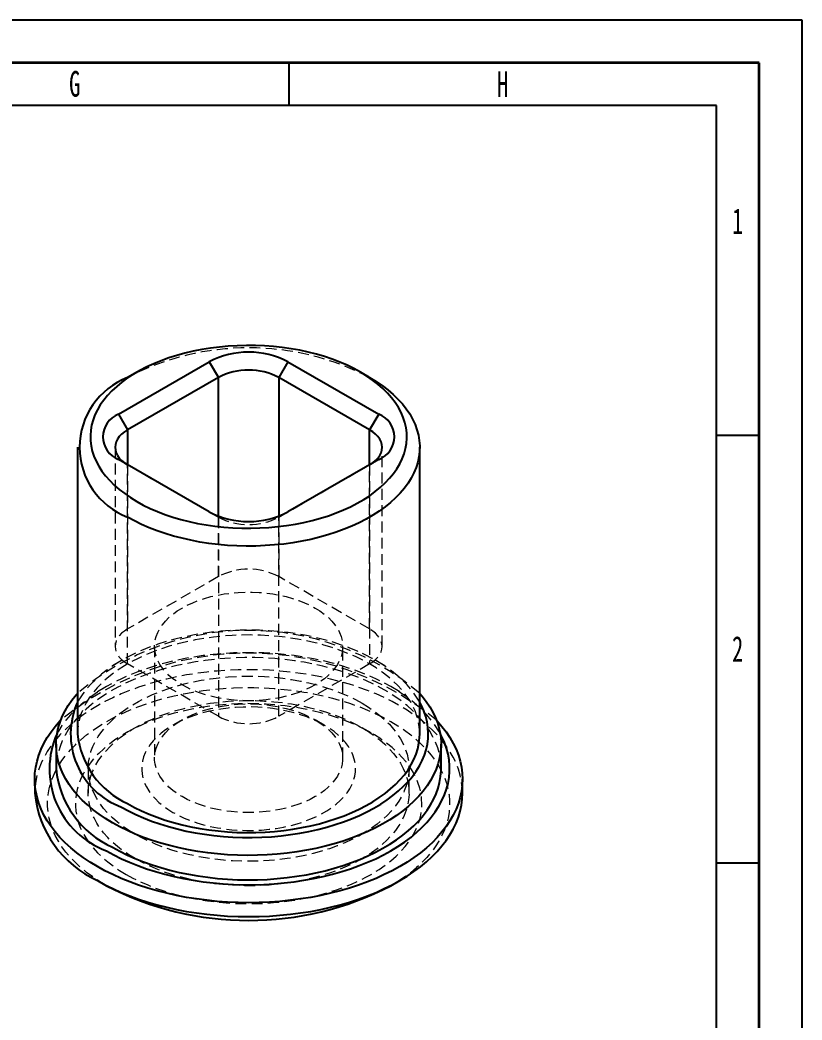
# Model space of a CAD drawing. Header units: millimetres. Extents: x 0 to 420, y 1 to 298.
# Drawn here: x 328.6 to 420, y 181.1 to 298 of the extents above; entities that cross this region are included whole.
import ezdxf

# ---------------------------------------------------------------- set-up
doc = ezdxf.new("R2010")
doc.units = ezdxf.units.MM
doc.linetypes.add('HIDDEN', pattern=[1.905, 1.27, -0.635])
doc.layers.add('SLD-0', color=179, linetype='Continuous')
doc.layers.add('도면층1', color=4, linetype='Continuous', lineweight=35)
doc.layers.add('도면층2', color=3, linetype='Continuous', lineweight=25)
doc.styles.add('SLDTEXTSTYLE8', font='TXT', dxfattribs={"width": 0.638186})

msp = doc.modelspace()

# ---------------------------------------------------------------- linework, layer by layer
at = {"color": 7, "linetype": 'Continuous', "lineweight": 25}
for p, q in [((340.1147, 251.9399), (350.7213, 258.063)), ((350.7213, 258.063), (351.782, 256.2259)), ((359.9137, 258.063), (358.853, 256.2259)), ((359.9137, 258.063), (370.5203, 251.9399)), ((342.2339, 256.8371), (341.1731, 256.2245)), ((351.782, 256.2259), (341.1754, 250.1028)), ((351.782, 240.0148), (351.782, 256.2259)), ((369.4596, 250.1028), (358.853, 256.2259)), ((358.853, 256.2259), (358.853, 240.0148)), ((369.4619, 256.2245), (368.4011, 256.8371)), ((340.1147, 251.9399), (341.1754, 250.1028)), ((370.5203, 251.9399), (369.4596, 250.1028)), ((341.1754, 250.1028), (341.1754, 246.021)), ((369.4596, 246.021), (369.4596, 250.1028)), ((335.3175, 248.0618), (335.3175, 214.5836)), ((375.3175, 214.5836), (375.3175, 248.0618)), ((350.7213, 240.5102), (340.1147, 246.6333)), ((370.5203, 246.6333), (359.9137, 240.5102)), ((332.8175, 213.3588), (332.8175, 210.5009)), ((377.8175, 210.5009), (377.8175, 213.3588)), ((330.3175, 209.2761), (330.3175, 207.643)), ((380.3175, 207.643), (380.3175, 209.2761)), ((337.637, 197.4396), (338.6978, 196.827)), ((371.9372, 196.827), (372.998, 197.4396))]:
    msp.add_line(p, q, dxfattribs=at)
at = {"color": 7, "linetype": 'HIDDEN', "lineweight": 18}
for p, q in [((339.7109, 248.0618), (339.7109, 224.7904)), ((370.9241, 224.7904), (370.9241, 248.0618)), ((341.1754, 246.0208), (340.1147, 246.6333)), ((369.4596, 246.0208), (370.5203, 246.6333)), ((341.1406, 246.041), (341.1754, 246.0208)), ((341.1754, 246.021), (341.1754, 226.8314)), ((341.1754, 246.0208), (351.782, 239.8977)), ((341.1754, 222.7493), (341.1754, 246.0208)), ((358.853, 239.8977), (369.4596, 246.0208)), ((369.4596, 246.0208), (369.4944, 246.041)), ((369.4596, 226.8314), (369.4596, 246.021)), ((369.4596, 246.0208), (369.4596, 222.7493)), ((351.782, 239.8977), (350.7213, 240.5102)), ((351.782, 232.9545), (351.782, 240.0148)), ((351.782, 239.8977), (351.782, 216.6263)), ((358.853, 239.8977), (359.9137, 240.5102)), ((358.853, 240.0148), (358.853, 232.9545)), ((358.853, 216.6263), (358.853, 239.8977)), ((351.782, 232.9545), (341.1754, 226.8314)), ((369.4596, 226.8314), (358.853, 232.9545)), ((344.3175, 224.7904), (344.3175, 211.7257)), ((366.3175, 211.7257), (366.3175, 224.7904)), ((340.4658, 223.1545), (339.405, 222.5419)), ((351.782, 216.6263), (341.1754, 222.7493)), ((369.4596, 222.7493), (358.853, 216.6263)), ((371.23, 222.5419), (370.1692, 223.1545)), ((338.6978, 220.0921), (337.637, 219.4795)), ((372.998, 219.4795), (371.9372, 220.0921)), ((347.5381, 216.2152), (346.4772, 215.6026)), ((364.1578, 215.6026), (363.0969, 216.2152)), ((342.0571, 215.2956), (340.9963, 214.683)), ((369.6387, 214.683), (368.5779, 215.2956)), ((336.5675, 210.5009), (336.5675, 207.643)), ((374.0675, 207.643), (374.0675, 210.5009))]:
    msp.add_line(p, q, dxfattribs=at)
at = {"color": 7, "linetype": 'Continuous', "lineweight": 25, "flags": 128}
for points in [[(342.236, 241.7348), (343.0042, 241.316), (343.8125, 240.9232), (344.6583, 240.5577), (345.5389, 240.2206), (346.4514, 239.9131), (347.3928, 239.6362), (348.3601, 239.3908), (349.35, 239.1776), (350.3594, 238.9975), (351.385, 238.8508), (352.4235, 238.7383), (353.4713, 238.6601), (354.5252, 238.6166), (355.5817, 238.6079), (356.6373, 238.634), (357.6886, 238.6949), (358.7321, 238.7903), (359.7646, 238.9199), (360.7825, 239.0834), (361.7826, 239.2801), (362.7616, 239.5095), (363.7163, 239.7708), (364.6437, 240.0631), (365.5406, 240.3855), (366.4041, 240.737), (367.2315, 241.1163), (368.0201, 241.5222), (368.7672, 241.9535), (369.4704, 242.4088), (370.1275, 242.8864), (370.7363, 243.3849), (371.2948, 243.9027), (371.8011, 244.4381), (372.2537, 244.9892), (372.6511, 245.5544), (372.9919, 246.1317), (373.2751, 246.7194), (373.4996, 247.3154), (373.6649, 247.9178), (373.7704, 248.5247), (373.8156, 249.1341), (373.8005, 249.744), (373.7252, 250.3524), (373.5897, 250.9573), (373.3947, 251.5568), (373.1407, 252.1488), (372.8286, 252.7315), (372.4594, 253.303), (372.0342, 253.8614), (371.5546, 254.4049), (371.0219, 254.9317), (370.4381, 255.44), (369.8049, 255.9283), (369.1244, 256.3949), (368.399, 256.8384), (367.6308, 257.2572), (366.8225, 257.65), (365.9767, 258.0155), (365.0961, 258.3526), (364.1836, 258.66), (363.2422, 258.937), (362.2749, 259.1824), (361.285, 259.3955), (360.2756, 259.5757), (359.25, 259.7223), (358.2115, 259.8349), (357.1637, 259.9131), (356.1098, 259.9566), (355.0533, 259.9653), (353.9977, 259.9392), (352.9464, 259.8783), (351.9029, 259.7829), (350.8704, 259.6533), (349.8525, 259.4898), (348.8524, 259.2931), (347.8734, 259.0637), (346.9187, 258.8024), (345.9913, 258.5101), (345.0944, 258.1877), (344.2309, 257.8362), (343.4035, 257.4569), (342.6149, 257.0509), (341.8678, 256.6196), (341.1646, 256.1644), (340.5075, 255.6868), (339.8987, 255.1882), (339.3402, 254.6705), (338.8339, 254.1351), (338.3813, 253.584), (337.9839, 253.0188), (337.6431, 252.4415), (337.36, 251.8538), (337.1354, 251.2578), (336.9701, 250.6554), (336.8646, 250.0485), (336.8194, 249.4391), (336.8345, 248.8292), (336.9098, 248.2208), (337.0453, 247.6159), (337.2403, 247.0164), (337.4943, 246.4244), (337.8064, 245.8416), (338.1756, 245.2702), (338.6008, 244.7118), (339.0804, 244.1683), (339.6131, 243.6415), (340.1969, 243.1332), (340.8301, 242.6449), (341.5106, 242.1783), (342.236, 241.7348)], [(369.4619, 256.2245), (370.2172, 255.7637), (370.9296, 255.2782), (371.5945, 254.7708), (372.21, 254.2429), (372.7741, 253.6963), (373.2853, 253.1326), (373.7419, 252.5535), (374.1426, 251.9608), (374.4861, 251.3562), (374.7713, 250.7416), (374.9975, 250.1189), (375.1639, 249.4899), (375.2701, 248.8566), (375.3156, 248.2209), (375.3004, 247.5847), (375.2245, 246.9499), (375.0882, 246.3185), (374.8918, 245.6924), (374.636, 245.0735), (374.3215, 244.4637), (373.9493, 243.8648), (373.5205, 243.2787), (373.0365, 242.707), (372.4986, 242.1517), (371.9085, 241.6143), (371.2681, 241.0964), (370.5792, 240.5998), (369.8439, 240.1258), (369.0646, 239.6758), (368.2435, 239.2514), (367.3831, 238.8537), (366.4861, 238.484), (365.5552, 238.1434), (364.5932, 237.8328), (363.603, 237.5534), (362.5877, 237.3059), (361.5502, 237.091), (360.4939, 236.9094), (359.4218, 236.7618), (358.3373, 236.6484), (357.2436, 236.5697), (356.144, 236.5259), (355.0419, 236.5171), (353.9407, 236.5434), (352.8436, 236.6047), (351.7541, 236.7008), (350.6754, 236.8313), (349.6108, 236.996), (348.5635, 237.1943), (347.5367, 237.4256), (346.5336, 237.6892), (345.5571, 237.9843), (344.6103, 238.31), (343.696, 238.6653), (342.8169, 239.0491), (341.9759, 239.4604), (341.1754, 239.8977)], [(341.1754, 250.1028), (340.8017, 249.8614), (340.4773, 249.5975), (340.2061, 249.3142), (339.9915, 249.0151), (339.8363, 248.7041), (339.7423, 248.385), (339.7109, 248.0618), (339.7423, 247.7386), (339.8363, 247.4195), (339.9915, 247.1085), (340.2061, 246.8094), (340.4773, 246.5261), (340.8017, 246.2621), (341.1406, 246.041)], [(369.4944, 246.041), (369.8333, 246.2621), (370.1577, 246.5261), (370.4289, 246.8094), (370.6435, 247.1085), (370.7987, 247.4195), (370.8927, 247.7386), (370.9241, 248.0618), (370.8927, 248.385), (370.7987, 248.7041), (370.6435, 249.0151), (370.4289, 249.3142), (370.1577, 249.5975), (369.8333, 249.8614), (369.4596, 250.1028)], [(339.4076, 204.1742), (338.6033, 204.6633), (337.844, 205.1758), (337.1318, 205.7104), (336.4687, 206.2657), (335.8563, 206.84), (335.2964, 207.4319), (334.7905, 208.0398), (334.34, 208.662), (333.946, 209.2969), (333.6096, 209.9427), (333.3317, 210.5978), (333.1131, 211.2603), (332.9543, 211.9284), (332.8559, 212.6004), (332.818, 213.2745), (332.8407, 213.9488), (332.9241, 214.6215), (333.0678, 215.2907), (333.2715, 215.9548), (333.5346, 216.6119), (333.8564, 217.2602), (334.2361, 217.898), (334.6727, 218.5235), (335.1649, 219.1352), (335.3175, 219.3093)], [(375.3175, 219.3093), (375.5983, 218.9836), (376.0767, 218.3684), (376.4992, 217.7396), (376.8645, 217.099), (377.1717, 216.4484), (377.4201, 215.7894), (377.6088, 215.1238), (377.7374, 214.4535), (377.8057, 213.7803), (377.8132, 213.1059), (377.7602, 212.4322), (377.6466, 211.761), (377.4729, 211.0941), (377.2394, 210.4333), (376.9468, 209.7804), (376.5959, 209.1371), (376.1876, 208.5052), (375.7231, 207.8864), (375.2036, 207.2824), (374.6305, 206.6947), (374.0053, 206.125), (373.3297, 205.5748), (372.6055, 205.0456), (371.8348, 204.5388), (371.0195, 204.0558), (370.1619, 203.5978), (369.2643, 203.1662), (368.3291, 202.762), (367.3588, 202.3864), (366.356, 202.0404), (365.3235, 201.7249), (364.264, 201.4408), (363.1804, 201.1888), (362.0756, 200.9696), (360.9526, 200.7838), (359.8144, 200.6319), (358.6641, 200.5143), (357.5047, 200.4313), (356.3395, 200.3832), (355.1715, 200.3701), (354.0038, 200.392), (352.8398, 200.4488), (351.6824, 200.5405), (350.5348, 200.6667), (349.4001, 200.8271), (348.2813, 201.0213), (347.1816, 201.2487), (346.1037, 201.5088), (345.0507, 201.8009), (344.0254, 202.1241), (343.0305, 202.4776), (342.0687, 202.8604), (341.1427, 203.2715), (340.2548, 203.7099), (339.4076, 204.1742)], [(340.4683, 206.0113), (341.2867, 205.5636), (342.1456, 205.1418), (343.0425, 204.7472), (343.9748, 204.3811), (344.9398, 204.0443), (345.9347, 203.7379), (346.9567, 203.4628), (348.0028, 203.2198), (349.0699, 203.0095), (350.1551, 202.8326), (351.2552, 202.6896), (352.3669, 202.5808), (353.4872, 202.5067), (354.6128, 202.4674), (355.7404, 202.463), (356.8668, 202.4936), (357.9887, 202.559), (359.1029, 202.6591), (360.2061, 202.7936), (361.2953, 202.9621), (362.3673, 203.1641), (363.4189, 203.399), (364.4472, 203.6662), (365.4491, 203.9648), (366.4219, 204.2941), (367.3626, 204.653), (368.2686, 205.0406), (369.1372, 205.4556), (369.9661, 205.897), (370.7526, 206.3634), (371.4947, 206.8536), (372.1901, 207.366), (372.8369, 207.8992), (373.4331, 208.4517), (373.9772, 209.0219), (374.4674, 209.6082), (374.9024, 210.2087), (375.281, 210.8219), (375.6019, 211.4459), (375.8644, 212.079), (376.0677, 212.7193), (376.2111, 213.365), (376.2943, 214.0142), (376.317, 214.665), (376.2792, 215.3156), (376.1809, 215.9641), (376.0225, 216.6086), (375.8043, 217.2472), (375.5271, 217.8782), (375.3175, 218.2801)], [(337.6398, 199.071), (336.7937, 199.584), (335.9922, 200.1204), (335.2373, 200.6788), (334.5308, 201.258), (333.8743, 201.8565), (333.2695, 202.4728), (332.7178, 203.1055), (332.2205, 203.7531), (331.7789, 204.414), (331.394, 205.0866), (331.0667, 205.7694), (330.7979, 206.4605), (330.5881, 207.1585), (330.4379, 207.8615), (330.3476, 208.5679), (330.3175, 209.2761), (330.3476, 209.9842), (330.4379, 210.6907), (330.5881, 211.3937), (330.7979, 212.0917), (331.0667, 212.7828), (331.394, 213.4655), (331.7789, 214.1382), (332.2205, 214.7991), (332.7178, 215.4467), (333.2695, 216.0794), (333.3485, 216.1641)], [(377.2865, 216.1641), (377.3655, 216.0794), (377.9172, 215.4467), (378.4145, 214.7991), (378.8561, 214.1382), (379.241, 213.4655), (379.5683, 212.7828), (379.8371, 212.0917), (380.0469, 211.3937), (380.1971, 210.6907), (380.2874, 209.9842), (380.3175, 209.2761), (380.2874, 208.5679), (380.1971, 207.8615), (380.0469, 207.1585), (379.8371, 206.4605), (379.5683, 205.7694), (379.241, 205.0866), (378.8561, 204.414), (378.4145, 203.7531), (377.9172, 203.1055), (377.3655, 202.4728), (376.7607, 201.8565), (376.1042, 201.258), (375.3977, 200.6788), (374.6428, 200.1204), (373.8413, 199.584), (372.9952, 199.071), (372.1065, 198.5825), (371.1773, 198.1199), (370.21, 197.684), (369.2068, 197.2762), (368.1701, 196.8972), (367.1024, 196.548), (366.0064, 196.2295), (364.8846, 195.9425), (363.7397, 195.6875), (362.5746, 195.4653), (361.392, 195.2764), (360.1948, 195.1212), (358.9858, 195.0001), (357.7679, 194.9134), (356.5442, 194.8613), (355.3175, 194.8439), (354.0908, 194.8613), (352.8671, 194.9134), (351.6492, 195.0001), (350.4402, 195.1212), (349.243, 195.2764), (348.0604, 195.4653), (346.8953, 195.6875), (345.7504, 195.9425), (344.6286, 196.2295), (343.5326, 196.548), (342.4649, 196.8972), (341.4282, 197.2762), (340.425, 197.684), (339.4577, 198.1199), (338.5285, 198.5825), (337.6398, 199.071)], [(338.7005, 200.9081), (339.5635, 200.4346), (340.4669, 199.9868), (341.4084, 199.5661), (342.3856, 199.1735), (343.396, 198.8099), (344.4371, 198.4763), (345.506, 198.1736), (346.6002, 197.9026), (347.7167, 197.6638), (348.8527, 197.4581), (350.0054, 197.2858), (351.1716, 197.1474), (352.3485, 197.0433), (353.5331, 196.9738), (354.7222, 196.939), (355.9128, 196.939), (357.1019, 196.9738), (358.2865, 197.0433), (359.4634, 197.1474), (360.6296, 197.2858), (361.7823, 197.4581), (362.9183, 197.6638), (364.0348, 197.9026), (365.129, 198.1736), (366.1979, 198.4763), (367.239, 198.8099), (368.2494, 199.1735), (369.2266, 199.5661), (370.1681, 199.9868), (371.0715, 200.4346), (371.9345, 200.9081), (372.7548, 201.4063), (373.5304, 201.9278), (374.2592, 202.4713), (374.9393, 203.0355), (375.5691, 203.6188), (376.147, 204.2198), (376.6713, 204.8369), (377.1408, 205.4685), (377.5544, 206.1131), (377.9108, 206.7689), (378.2092, 207.4343), (378.4489, 208.1075), (378.6292, 208.787), (378.7497, 209.4708), (378.81, 210.1572), (378.81, 210.8446), (378.7497, 211.531), (378.6292, 212.2148), (378.4489, 212.8943), (378.2092, 213.5675), (377.9108, 214.2329), (377.7125, 214.6119)], [(341.1754, 206.4195), (341.9759, 205.9822), (342.8169, 205.571), (343.696, 205.1871), (344.6103, 204.8318), (345.5571, 204.5061), (346.5336, 204.211), (347.5367, 203.9474), (348.5635, 203.7161), (349.6108, 203.5178), (350.6754, 203.3532), (351.7541, 203.2226), (352.8436, 203.1265), (353.9407, 203.0652), (355.0419, 203.039), (356.144, 203.0477), (357.2436, 203.0915), (358.3373, 203.1702), (359.4218, 203.2836), (360.4939, 203.4313), (361.5502, 203.6128), (362.5877, 203.8277), (363.603, 204.0752), (364.5932, 204.3547), (365.5552, 204.6652), (366.4861, 205.0058), (367.3831, 205.3755), (368.2435, 205.7732), (369.0646, 206.1977), (369.8439, 206.6476), (370.5792, 207.1216), (371.2681, 207.6183), (371.9085, 208.1361), (372.4986, 208.6735), (373.0365, 209.2289), (373.5205, 209.8005), (373.9493, 210.3866), (374.3215, 210.9855), (374.636, 211.5953), (374.8918, 212.2142), (375.0882, 212.8403), (375.2245, 213.4717), (375.3004, 214.1065), (375.3175, 214.5836)], [(339.4076, 201.3163), (340.2548, 200.852), (341.1427, 200.4137), (342.0687, 200.0025), (343.0305, 199.6197), (344.0254, 199.2662), (345.0507, 198.943), (346.1037, 198.6509), (347.1816, 198.3908), (348.2813, 198.1634), (349.4001, 197.9692), (350.5348, 197.8088), (351.6824, 197.6826), (352.8398, 197.5909), (354.0038, 197.5341), (355.1715, 197.5122), (356.3395, 197.5253), (357.5047, 197.5734), (358.6641, 197.6564), (359.8144, 197.774), (360.9526, 197.9259), (362.0756, 198.1117), (363.1804, 198.3309), (364.264, 198.5829), (365.3235, 198.867), (366.356, 199.1825), (367.3588, 199.5285), (368.3291, 199.9041), (369.2643, 200.3083), (370.1619, 200.7399), (371.0195, 201.1979), (371.8348, 201.6809), (372.6055, 202.1877), (373.3297, 202.7169), (374.0053, 203.2671), (374.6305, 203.8368), (375.2036, 204.4245), (375.7231, 205.0285), (376.1876, 205.6473), (376.5959, 206.2792), (376.9468, 206.9225), (377.2394, 207.5754), (377.4729, 208.2362), (377.6466, 208.9031), (377.7602, 209.5743), (377.8132, 210.248), (377.8175, 210.5009)], [(337.6398, 197.4379), (338.5285, 196.9495), (339.4577, 196.4868), (340.425, 196.051), (341.4282, 195.6431), (342.4649, 195.2641), (343.5326, 194.915), (344.6286, 194.5965), (345.7504, 194.3094), (346.8953, 194.0545), (348.0604, 193.8323), (349.243, 193.6433), (350.4402, 193.4881), (351.6492, 193.367), (352.8671, 193.2803), (354.0908, 193.2282), (355.3175, 193.2108), (356.5442, 193.2282), (357.7679, 193.2803), (358.9858, 193.367), (360.1948, 193.4881), (361.392, 193.6433), (362.5746, 193.8323), (363.7397, 194.0545), (364.8846, 194.3094), (366.0064, 194.5965), (367.1024, 194.915), (368.1701, 195.2641), (369.2068, 195.6431), (370.21, 196.051), (371.1773, 196.4868), (372.1065, 196.9495), (372.9952, 197.4379), (373.8413, 197.9509), (374.6428, 198.4873), (375.3977, 199.0458), (376.1042, 199.6249), (376.7607, 200.2234), (377.3655, 200.8397), (377.9172, 201.4725), (378.4145, 202.1201), (378.8561, 202.781), (379.241, 203.4536), (379.5683, 204.1363), (379.8371, 204.8274), (380.0469, 205.5254), (380.1971, 206.2284), (380.2874, 206.9349), (380.3175, 207.643)]]:
    msp.add_lwpolyline(points, dxfattribs=at)
at = {"color": 7, "linetype": 'HIDDEN', "lineweight": 18, "flags": 128}
for points in [[(363.0957, 229.2806), (363.6552, 228.9325), (364.1681, 228.5612), (364.6315, 228.1689), (365.0428, 227.7576), (365.3997, 227.3297), (365.7002, 226.8877), (365.9427, 226.4339), (366.1257, 225.9709), (366.2483, 225.5014), (366.3098, 225.0278), (366.3098, 224.5529), (366.2483, 224.0794), (366.1257, 223.6098), (365.9427, 223.1468), (365.7002, 222.693), (365.3997, 222.251), (365.0428, 221.8231), (364.6315, 221.4119), (364.1681, 221.0195), (363.6552, 220.6482), (363.0957, 220.3001), (362.4927, 219.9771), (361.8495, 219.681), (361.1699, 219.4135), (360.4575, 219.1761), (359.7163, 218.97), (358.9506, 218.7966), (358.1645, 218.6566), (357.3625, 218.5509), (356.5491, 218.4801), (355.7288, 218.4446), (354.9062, 218.4446), (354.0859, 218.4801), (353.2725, 218.5509), (352.4705, 218.6566), (351.6844, 218.7966), (350.9187, 218.97), (350.1775, 219.1761), (349.4651, 219.4135), (348.7855, 219.681), (348.1423, 219.9771), (347.5393, 220.3001), (346.9798, 220.6482), (346.4669, 221.0195), (346.0035, 221.4119), (345.5922, 221.8231), (345.2353, 222.251), (344.9348, 222.693), (344.6923, 223.1468), (344.5093, 223.6098), (344.3867, 224.0794), (344.3252, 224.5529), (344.3252, 225.0278), (344.3867, 225.5014), (344.5093, 225.9709), (344.6923, 226.4339), (344.9348, 226.8877), (345.2353, 227.3297), (345.5922, 227.7576), (346.0035, 228.1689), (346.4669, 228.5612), (346.9798, 228.9325), (347.5393, 229.2806), (348.1423, 229.6036), (348.7855, 229.8997), (349.4651, 230.1672), (350.1775, 230.4046), (350.9187, 230.6107), (351.6844, 230.7842), (352.4705, 230.9242), (353.2725, 231.0298), (354.0859, 231.1006), (354.9062, 231.1361), (355.7288, 231.1361), (356.5491, 231.1006), (357.3625, 231.0298), (358.1645, 230.9242), (358.9506, 230.7842), (359.7163, 230.6107), (360.4575, 230.4046), (361.1699, 230.1672), (361.8495, 229.8997), (362.4927, 229.6036), (363.0957, 229.2806)], [(341.1754, 226.8314), (340.8017, 226.59), (340.4773, 226.326), (340.2061, 226.0427), (339.9915, 225.7437), (339.8363, 225.4327), (339.7423, 225.1135), (339.7109, 224.7904), (339.7423, 224.4672), (339.8363, 224.1481), (339.9915, 223.837), (340.2061, 223.538), (340.4773, 223.2547), (340.8017, 222.9907), (341.1754, 222.7493)], [(369.4596, 222.7493), (369.8333, 222.9907), (370.1577, 223.2547), (370.4289, 223.538), (370.6435, 223.837), (370.7987, 224.1481), (370.8927, 224.4672), (370.9241, 224.7904), (370.8927, 225.1135), (370.7987, 225.4327), (370.6435, 225.7437), (370.4289, 226.0427), (370.1577, 226.326), (369.8333, 226.59), (369.4596, 226.8314)], [(375.3175, 218.2801), (375.1917, 218.4997), (374.7989, 219.1099), (374.35, 219.707), (373.8461, 220.2894), (373.2889, 220.8553), (372.6799, 221.4032), (372.0207, 221.9313), (371.3135, 222.4383), (370.5601, 222.9227), (369.7627, 223.383), (368.9237, 223.8179), (368.0455, 224.2262), (367.1306, 224.6067), (366.1816, 224.9583), (365.2013, 225.28), (364.1925, 225.5708), (363.1581, 225.83), (362.1011, 226.0567), (361.0245, 226.2504), (359.9315, 226.4104), (358.8252, 226.5363), (357.7088, 226.6278), (356.5854, 226.6845), (355.4585, 226.7064), (354.3311, 226.6933), (353.2065, 226.6452), (352.0881, 226.5624), (350.9789, 226.4451), (349.8823, 226.2936), (348.8013, 226.1083), (347.7392, 225.8897), (346.6988, 225.6386), (345.6834, 225.3556), (344.6957, 225.0415), (343.7386, 224.6973), (342.8149, 224.324), (341.9273, 223.9225), (341.0782, 223.4941), (340.2702, 223.04), (339.5057, 222.5616), (338.7866, 222.0601), (338.1153, 221.5371), (337.4936, 220.994), (336.9232, 220.4325), (336.4059, 219.8541), (335.9431, 219.2605), (335.5362, 218.6534), (335.3175, 218.2801)], [(375.3175, 214.5836), (375.3156, 214.7427), (375.2701, 215.3784), (375.1639, 216.0117), (374.9975, 216.6407), (374.7713, 217.2634), (374.4861, 217.878), (374.1426, 218.4826), (373.7419, 219.0754), (373.2853, 219.6545), (372.7741, 220.2182), (372.21, 220.7648), (371.5945, 221.2926), (370.9296, 221.8), (370.2172, 222.2856), (369.4596, 222.7477), (368.6591, 223.185), (367.8181, 223.5963), (366.939, 223.9801), (366.0247, 224.3354), (365.0779, 224.6611), (364.1014, 224.9562), (363.0983, 225.2198), (362.0715, 225.4511), (361.0242, 225.6494), (359.9596, 225.8141), (358.8809, 225.9446), (357.7914, 226.0407), (356.6943, 226.102), (355.5931, 226.1283), (354.491, 226.1195), (353.3914, 226.0757), (352.2977, 225.997), (351.2132, 225.8836), (350.1411, 225.736), (349.0848, 225.5544), (348.0473, 225.3395), (347.032, 225.092), (346.0418, 224.8125), (345.0798, 224.502), (344.1489, 224.1614), (343.2519, 223.7917), (342.3915, 223.394), (341.5704, 222.9695), (340.7911, 222.5196), (340.0558, 222.0456), (339.3669, 221.5489), (338.7265, 221.0311), (338.1364, 220.4937), (337.5985, 219.9383), (337.1145, 219.3667), (336.6857, 218.7806), (336.3135, 218.1817), (335.999, 217.5719), (335.7432, 216.953), (335.5468, 216.3269), (335.4105, 215.6955), (335.3346, 215.0607), (335.3175, 214.5836)], [(377.8175, 210.5009), (377.8057, 210.9224), (377.7374, 211.5956), (377.6088, 212.2659), (377.4201, 212.9315), (377.1717, 213.5905), (376.8645, 214.2411), (376.4992, 214.8817), (376.0767, 215.5105), (375.5983, 216.1258), (375.0653, 216.7259), (374.479, 217.3092), (373.841, 217.8741), (373.1531, 218.4192), (372.4171, 218.943), (371.6351, 219.444), (370.809, 219.9208), (369.9412, 220.3723), (369.0339, 220.7972), (368.0897, 221.1943), (367.1111, 221.5626), (366.1006, 221.9011), (365.0611, 222.2088), (363.9953, 222.485), (362.9061, 222.7288), (361.7965, 222.9397), (360.6694, 223.1171), (359.5278, 223.2604), (358.375, 223.3694), (357.2138, 223.4437), (356.0476, 223.483), (354.8794, 223.4874), (353.7124, 223.4568), (352.5497, 223.3912), (351.3944, 223.2909), (350.2498, 223.1561), (349.1188, 222.9872), (348.0045, 222.7847), (346.9099, 222.549), (345.838, 222.2808), (344.7917, 221.9809), (343.7737, 221.65), (342.7868, 221.2891), (341.8338, 220.8991), (340.917, 220.4811), (340.0391, 220.0361), (339.2024, 219.5655), (338.4091, 219.0704), (337.6614, 218.5522), (336.9613, 218.0123), (336.3107, 217.4522), (335.7114, 216.8733), (335.1649, 216.2773), (334.6727, 215.6656), (334.2361, 215.0401), (333.8564, 214.4023), (333.5346, 213.754), (333.2715, 213.0969), (333.0678, 212.4328), (332.9241, 211.7636), (332.8407, 211.0909), (332.8175, 210.5009)], [(377.7125, 214.6119), (377.5544, 214.8887), (377.1408, 215.5333), (376.6713, 216.1649), (376.147, 216.782), (375.5691, 217.383), (374.9393, 217.9663), (374.2592, 218.5305), (373.5304, 219.074), (372.7548, 219.5955), (371.9345, 220.0937), (371.0715, 220.5673), (370.1681, 221.015), (369.2266, 221.4357), (368.2494, 221.8284), (367.239, 222.1919), (366.1979, 222.5255), (365.129, 222.8282), (364.0348, 223.0993), (362.9183, 223.338), (361.7823, 223.5437), (360.6296, 223.716), (359.4634, 223.8544), (358.2865, 223.9585), (357.1019, 224.028), (355.9128, 224.0628), (354.7222, 224.0628), (353.5331, 224.028), (352.3485, 223.9585), (351.1716, 223.8544), (350.0054, 223.716), (348.8527, 223.5437), (347.7167, 223.338), (346.6002, 223.0993), (345.506, 222.8282), (344.4371, 222.5255), (343.396, 222.1919), (342.3856, 221.8284), (341.4084, 221.4357), (340.4669, 221.015), (339.5635, 220.5673), (338.7005, 220.0937), (337.8802, 219.5955), (337.1046, 219.074), (336.3758, 218.5305), (335.6957, 217.9663), (335.0659, 217.383), (334.488, 216.782), (333.9637, 216.1649), (333.4942, 215.5333), (333.0806, 214.8887), (332.9225, 214.6119)], [(380.3175, 207.643), (380.2874, 208.3512), (380.1971, 209.0576), (380.0469, 209.7607), (379.8371, 210.4586), (379.5683, 211.1497), (379.241, 211.8325), (378.8561, 212.5051), (378.4145, 213.166), (377.9172, 213.8136), (377.3655, 214.4463), (376.7607, 215.0626), (376.1042, 215.6611), (375.3977, 216.2403), (374.6428, 216.7987), (373.8413, 217.3351), (372.9952, 217.8481), (372.1065, 218.3366), (371.1773, 218.7992), (370.21, 219.2351), (369.2068, 219.6429), (368.1701, 220.0219), (367.1024, 220.3711), (366.0064, 220.6896), (364.8846, 220.9766), (363.7397, 221.2316), (362.5746, 221.4538), (361.392, 221.6427), (360.1948, 221.7979), (358.9858, 221.919), (357.7679, 222.0057), (356.5442, 222.0578), (355.3175, 222.0752), (354.0908, 222.0578), (352.8671, 222.0057), (351.6492, 221.919), (350.4402, 221.7979), (349.243, 221.6427), (348.0604, 221.4538), (346.8953, 221.2316), (345.7504, 220.9766), (344.6286, 220.6896), (343.5326, 220.3711), (342.4649, 220.0219), (341.4282, 219.6429), (340.425, 219.2351), (339.4577, 218.7992), (338.5285, 218.3366), (337.6398, 217.8481), (336.7937, 217.3351), (335.9922, 216.7987), (335.2373, 216.2403), (334.5308, 215.6611), (333.8743, 215.0626), (333.2695, 214.4463), (332.7178, 213.8136), (332.2205, 213.166), (331.7789, 212.5051), (331.394, 211.8325), (331.0667, 211.1497), (330.7979, 210.4586), (330.5881, 209.7607), (330.4379, 209.0576), (330.3476, 208.3512), (330.3175, 207.643)], [(368.5758, 218.1547), (369.311, 217.7053), (370.0007, 217.2324), (370.6424, 216.7375), (371.2341, 216.2223), (371.774, 215.6884), (372.2601, 215.1376), (372.691, 214.5716), (373.0653, 213.9924), (373.3816, 213.4018), (373.639, 212.8017), (373.8367, 212.1942), (373.9739, 211.5811), (374.0503, 210.9645), (374.0656, 210.3463), (374.0197, 209.7287), (373.9129, 209.1136), (373.7453, 208.503), (373.5177, 207.899), (373.2307, 207.3034), (372.8853, 206.7183), (372.4826, 206.1454), (372.0239, 205.5868), (371.5107, 205.0443), (370.9446, 204.5195), (370.3276, 204.0142), (369.6617, 203.5301), (368.9489, 203.0688), (368.1917, 202.6316), (367.3925, 202.2202), (366.554, 201.8357), (365.6787, 201.4795), (364.7697, 201.1528), (363.8298, 200.8565), (362.8622, 200.5917), (361.87, 200.3592), (360.8563, 200.1598), (359.8247, 199.9941), (358.7783, 199.8627), (357.7206, 199.766), (356.6551, 199.7043), (355.5852, 199.6779), (354.5145, 199.6867), (353.4464, 199.7308), (352.3844, 199.81), (351.3319, 199.9241), (350.2924, 200.0727), (349.2694, 200.2553), (348.2661, 200.4714), (347.2857, 200.7201), (346.3316, 201.0008), (345.4068, 201.3124), (344.5143, 201.654), (343.657, 202.0245), (342.8378, 202.4226), (342.0592, 202.8471), (341.324, 203.2965), (340.6343, 203.7694), (339.9926, 204.2643), (339.4009, 204.7796), (338.861, 205.3134), (338.3749, 205.8643), (337.944, 206.4302), (337.5697, 207.0094), (337.2534, 207.6), (336.996, 208.2001), (336.7983, 208.8076), (336.6611, 209.4207), (336.5847, 210.0373), (336.5694, 210.6555), (336.6153, 211.2731), (336.7221, 211.8882), (336.8897, 212.4988), (337.1173, 213.1028), (337.4043, 213.6984), (337.7497, 214.2836), (338.1524, 214.8564), (338.6111, 215.415), (339.1243, 215.9575), (339.6904, 216.4823), (340.3074, 216.9876), (340.9733, 217.4717), (341.6861, 217.933), (342.4433, 218.3702), (343.2425, 218.7816), (344.081, 219.1661), (344.9563, 219.5223), (345.8653, 219.849), (346.8052, 220.1453), (347.7728, 220.4101), (348.765, 220.6426), (349.7787, 220.842), (350.8103, 221.0077), (351.8567, 221.1391), (352.9144, 221.2358), (353.9799, 221.2975), (355.0498, 221.3239), (356.1205, 221.3151), (357.1886, 221.271), (358.2506, 221.1918), (359.3031, 221.0777), (360.3426, 220.9291), (361.3656, 220.7465), (362.3689, 220.5304), (363.3493, 220.2817), (364.3034, 220.001), (365.2282, 219.6894), (366.1207, 219.3478), (366.978, 218.9773), (367.7972, 218.5792), (368.5758, 218.1547)], [(338.7005, 196.8254), (337.8802, 197.3236), (337.1046, 197.8451), (336.3758, 198.3886), (335.6957, 198.9528), (335.0659, 199.5361), (334.488, 200.1371), (333.9637, 200.7542), (333.4942, 201.3858), (333.0806, 202.0304), (332.7242, 202.6862), (332.4258, 203.3516), (332.1861, 204.0248), (332.0058, 204.7043), (331.8853, 205.3881), (331.825, 206.0745), (331.825, 206.7619), (331.8853, 207.4483), (332.0058, 208.1321), (332.1861, 208.8116), (332.4258, 209.4848), (332.7242, 210.1502), (333.0806, 210.806), (333.4942, 211.4506), (333.9637, 212.0822), (334.488, 212.6993), (335.0659, 213.3003), (335.6957, 213.8836), (336.3758, 214.4478), (337.1046, 214.9913), (337.8802, 215.5128), (338.7005, 216.011), (339.5635, 216.4846), (340.4669, 216.9323), (341.4084, 217.353), (342.3856, 217.7456), (343.396, 218.1092), (344.4371, 218.4428), (345.506, 218.7455), (346.6002, 219.0166), (347.7167, 219.2553), (348.8527, 219.461), (350.0054, 219.6333), (351.1716, 219.7717), (352.3485, 219.8758), (353.5331, 219.9453), (354.7222, 219.9801), (355.9128, 219.9801), (357.1019, 219.9453), (358.2865, 219.8758), (359.4634, 219.7717), (360.6296, 219.6333), (361.7823, 219.461), (362.9183, 219.2553), (364.0348, 219.0166), (365.129, 218.7455), (366.1979, 218.4428), (367.239, 218.1092), (368.2494, 217.7456), (369.2266, 217.353), (370.1681, 216.9323), (371.0715, 216.4846), (371.9345, 216.011), (372.7548, 215.5128), (373.5304, 214.9913), (374.2592, 214.4478), (374.9393, 213.8836), (375.5691, 213.3003), (376.147, 212.6993), (376.6713, 212.0822), (377.1408, 211.4506), (377.5544, 210.806), (377.9108, 210.1502), (378.2092, 209.4848), (378.4489, 208.8116), (378.6292, 208.1321), (378.7497, 207.4483), (378.81, 206.7619), (378.81, 206.0745), (378.7497, 205.3881), (378.6292, 204.7043), (378.4489, 204.0248), (378.2092, 203.3516), (377.9108, 202.6862), (377.5544, 202.0304), (377.1408, 201.3858), (376.6713, 200.7542), (376.147, 200.1371), (375.5691, 199.5361), (374.9393, 198.9528), (374.2592, 198.3886), (373.5304, 197.8451), (372.7548, 197.3236), (371.9372, 196.827)], [(340.9986, 198.1521), (341.8019, 197.713), (342.6455, 197.2999), (343.527, 196.914), (344.4437, 196.5565), (345.3928, 196.2284), (346.3715, 195.9307), (347.3769, 195.6644), (348.406, 195.4301), (349.4558, 195.2286), (350.523, 195.0605), (351.6046, 194.9263), (352.6972, 194.8264), (353.7976, 194.7611), (354.9026, 194.7306), (356.0089, 194.7349), (357.113, 194.7742), (358.2118, 194.8481), (359.302, 194.9567), (360.3803, 195.0994), (361.4434, 195.2759), (362.4883, 195.4856), (363.5118, 195.728), (364.5108, 196.0023), (365.4824, 196.3076), (366.4237, 196.6432), (367.3318, 197.0079), (368.204, 197.4007), (369.0378, 197.8204), (369.8307, 198.2657), (370.5802, 198.7354), (371.2842, 199.2281), (371.9405, 199.7421), (372.5472, 200.2762), (373.1025, 200.8285), (373.6048, 201.3975), (374.0524, 201.9815), (374.4442, 202.5788), (374.7788, 203.1875), (375.0554, 203.8058), (375.2731, 204.4319), (375.4312, 205.064), (375.5293, 205.7001), (375.567, 206.3384), (375.5444, 206.9769), (375.4613, 207.6137), (375.3182, 208.2469), (375.1154, 208.8747), (374.8534, 209.4952), (374.5332, 210.1065), (374.1556, 210.7068), (373.7218, 211.2942), (373.2331, 211.8672), (372.6909, 212.4238), (372.0969, 212.9626), (371.4528, 213.4818), (370.7605, 213.9799), (370.0222, 214.4555), (369.24, 214.907), (368.4162, 215.3333), (367.5533, 215.7329), (366.6539, 216.1048), (365.7207, 216.4477), (364.7564, 216.7607), (363.7639, 217.0428), (362.7463, 217.2932), (361.7065, 217.5112), (360.6476, 217.6961), (359.5728, 217.8473), (358.4853, 217.9644), (357.3883, 218.047), (356.2852, 218.0949), (355.1792, 218.108), (354.0736, 218.0862), (352.9717, 218.0296), (351.8768, 217.9383), (350.7922, 217.8126), (349.7211, 217.653), (348.6667, 217.4598), (347.6321, 217.2336), (346.6205, 216.9752), (345.6348, 216.6853), (344.678, 216.3647), (343.753, 216.0145), (342.8625, 215.6356), (342.0091, 215.2292), (341.1955, 214.7965), (340.424, 214.3388), (339.697, 213.8574), (339.0166, 213.3539), (338.3848, 212.8296), (337.8036, 212.2863), (337.2746, 211.7254), (336.7995, 211.1487), (336.3797, 210.5578), (336.0163, 209.9546), (335.7106, 209.3409), (335.4634, 208.7184), (335.2754, 208.0891), (335.1473, 207.4547), (335.0793, 206.8173), (335.0718, 206.1787), (335.1246, 205.5408), (335.2377, 204.9055), (335.4108, 204.2748), (335.6433, 203.6504), (335.9344, 203.0343), (336.2835, 202.4283), (336.6893, 201.8342), (337.1507, 201.2538), (337.6664, 200.6888), (338.2347, 200.1409), (338.854, 199.6117), (339.5224, 199.1028), (340.238, 198.6158), (340.9986, 198.1521)], [(342.0592, 199.9892), (341.324, 200.4386), (340.6343, 200.9115), (339.9926, 201.4064), (339.4009, 201.9217), (338.861, 202.4556), (338.3749, 203.0064), (337.944, 203.5723), (337.5697, 204.1515), (337.2534, 204.7421), (336.996, 205.3422), (336.7983, 205.9497), (336.6611, 206.5628), (336.5847, 207.1794), (336.5694, 207.7976), (336.6153, 208.4152), (336.7221, 209.0303), (336.8897, 209.6409), (337.1173, 210.2449), (337.4043, 210.8405), (337.7497, 211.4257), (338.1524, 211.9985), (338.6111, 212.5571), (339.1243, 213.0996), (339.6904, 213.6244), (340.3074, 214.1297), (340.9733, 214.6138), (341.6861, 215.0752), (342.4433, 215.5123), (343.2425, 215.9237), (344.081, 216.3082), (344.9563, 216.6644), (345.8653, 216.9911), (346.8052, 217.2874), (347.7728, 217.5522), (348.765, 217.7847), (349.7787, 217.9841), (350.8103, 218.1498), (351.8567, 218.2812), (352.9144, 218.3779), (353.9799, 218.4396), (355.0498, 218.4661), (356.1205, 218.4572), (357.1886, 218.4131), (358.2506, 218.3339), (359.3031, 218.2198), (360.3426, 218.0712), (361.3656, 217.8886), (362.3689, 217.6725), (363.3493, 217.4238), (364.3034, 217.1431), (365.2282, 216.8315), (366.1207, 216.4899), (366.978, 216.1194), (367.7972, 215.7213), (368.5758, 215.2968), (369.311, 214.8474), (370.0007, 214.3745), (370.6424, 213.8796), (371.2341, 213.3644), (371.774, 212.8305), (372.2601, 212.2797), (372.691, 211.7137), (373.0653, 211.1345), (373.3816, 210.5439), (373.639, 209.9438), (373.8367, 209.3363), (373.9739, 208.7232), (374.0503, 208.1066), (374.0656, 207.4884), (374.0197, 206.8708), (373.9129, 206.2557), (373.7453, 205.6451), (373.5177, 205.0411), (373.2307, 204.4455), (372.8853, 203.8604), (372.4826, 203.2876), (372.0239, 202.729), (371.5107, 202.1864), (370.9446, 201.6616), (370.3276, 201.1563), (369.6617, 200.6722), (368.9489, 200.2109), (368.1917, 199.7737), (367.3925, 199.3623), (366.554, 198.9778), (365.6787, 198.6217), (364.7697, 198.2949), (363.8298, 197.9986), (362.8622, 197.7338), (361.87, 197.5013), (360.8563, 197.3019), (359.8247, 197.1362), (358.7783, 197.0048), (357.7206, 196.9081), (356.6551, 196.8464), (355.5852, 196.82), (354.5145, 196.8288), (353.4464, 196.8729), (352.3844, 196.9521), (351.3319, 197.0662), (350.2924, 197.2148), (349.2694, 197.3975), (348.2661, 197.6135), (347.2857, 197.8622), (346.3316, 198.1429), (345.4068, 198.4545), (344.5143, 198.7961), (343.657, 199.1666), (342.8378, 199.5647), (342.0592, 199.9892)], [(364.1563, 215.6035), (363.5182, 215.947), (362.8402, 216.2639), (362.1255, 216.5528), (361.3776, 216.8122), (360.6002, 217.0409), (359.7971, 217.2377), (358.9721, 217.4017), (358.1294, 217.5321), (357.2729, 217.6282), (356.4069, 217.6895), (355.5357, 217.7159), (354.6633, 217.7071), (353.7941, 217.6632), (352.9324, 217.5844), (352.0823, 217.4711), (351.2479, 217.3239), (350.4334, 217.1434), (349.6426, 216.9305), (348.8795, 216.6863), (348.1478, 216.412), (347.451, 216.1089), (346.7925, 215.7784), (346.1756, 215.4223), (345.6032, 215.0421), (345.0781, 214.6399), (344.6029, 214.2175), (344.1799, 213.7769), (343.8112, 213.3205), (343.4985, 212.8502), (343.2434, 212.3686), (343.0472, 211.8778), (342.9107, 211.3803), (342.8346, 210.8786), (342.8194, 210.375), (342.8651, 209.872), (342.9714, 209.3721), (343.1379, 208.8776), (343.3637, 208.3911), (343.6477, 207.9149), (343.9887, 207.4513), (344.3848, 207.0025), (344.8341, 206.5707), (345.3346, 206.1581), (345.8836, 205.7667), (346.4787, 205.3984), (347.1168, 205.0548), (347.7948, 204.7379), (348.5095, 204.449), (349.2574, 204.1896), (350.0348, 203.9609), (350.8379, 203.7641), (351.6629, 203.6001), (352.5056, 203.4698), (353.3621, 203.3737), (354.2281, 203.3123), (355.0993, 203.2859), (355.9717, 203.2947), (356.8409, 203.3386), (357.7026, 203.4174), (358.5527, 203.5307), (359.3871, 203.678), (360.2016, 203.8585), (360.9924, 204.0713), (361.7555, 204.3155), (362.4872, 204.5898), (363.184, 204.8929), (363.8425, 205.2234), (364.4594, 205.5795), (365.0318, 205.9597), (365.5569, 206.3619), (366.0321, 206.7843), (366.4551, 207.2249), (366.8238, 207.6814), (367.1365, 208.1516), (367.3916, 208.6332), (367.5878, 209.124), (367.7243, 209.6215), (367.8004, 210.1232), (367.8156, 210.6268), (367.7699, 211.1298), (367.6636, 211.6298), (367.4971, 212.1242), (367.2713, 212.6107), (366.9873, 213.0869), (366.6463, 213.5506), (366.2502, 213.9993), (365.8009, 214.4311), (365.3004, 214.8437), (364.7514, 215.2351), (364.1563, 215.6035)], [(363.0957, 216.216), (363.6552, 215.8678), (364.1681, 215.4966), (364.6315, 215.1042), (365.0428, 214.6929), (365.3997, 214.2651), (365.7002, 213.823), (365.9427, 213.3693), (366.1257, 212.9063), (366.2483, 212.4367), (366.3098, 211.9632), (366.3098, 211.4883), (366.2483, 211.0147), (366.1257, 210.5451), (365.9427, 210.0822), (365.7002, 209.6284), (365.3997, 209.1863), (365.0428, 208.7585), (364.6315, 208.3472), (364.1681, 207.9549), (363.6552, 207.5836), (363.0957, 207.2355), (362.4927, 206.9125), (361.8495, 206.6164), (361.1699, 206.3489), (360.4575, 206.1114), (359.7163, 205.9054), (358.9506, 205.7319), (358.1645, 205.5919), (357.3625, 205.4863), (356.5491, 205.4155), (355.7288, 205.38), (354.9062, 205.38), (354.0859, 205.4155), (353.2725, 205.4863), (352.4705, 205.5919), (351.6844, 205.7319), (350.9187, 205.9054), (350.1775, 206.1114), (349.4651, 206.3489), (348.7855, 206.6164), (348.1423, 206.9125), (347.5393, 207.2355), (346.9798, 207.5836), (346.4669, 207.9549), (346.0035, 208.3472), (345.5922, 208.7585), (345.2353, 209.1863), (344.9348, 209.6284), (344.6923, 210.0822), (344.5093, 210.5451), (344.3867, 211.0147), (344.3252, 211.4883), (344.3252, 211.9632), (344.3867, 212.4367), (344.5093, 212.9063), (344.6923, 213.3693), (344.9348, 213.823), (345.2353, 214.2651), (345.5922, 214.6929), (346.0035, 215.1042), (346.4669, 215.4966), (346.9798, 215.8678), (347.5393, 216.216), (348.1423, 216.539), (348.7855, 216.835), (349.4651, 217.1026), (350.1775, 217.34), (350.9187, 217.546), (351.6844, 217.7195), (352.4705, 217.8595), (353.2725, 217.9652), (354.0859, 218.036), (354.9062, 218.0714), (355.7288, 218.0714), (356.5491, 218.036), (357.3625, 217.9652), (358.1645, 217.8595), (358.9506, 217.7195), (359.7163, 217.546), (360.4575, 217.34), (361.1699, 217.1026), (361.8495, 216.835), (362.4927, 216.539), (363.0957, 216.216)]]:
    msp.add_lwpolyline(points, dxfattribs=at)
at = {"color": 7, "linetype": 'HIDDEN', "lineweight": 18}
for centre, radius, start, end in [((355.3175, 229.0843), 30.6048, 62.473221, 117.526779), ((355.3175, 246.6772), 7.646, 242.457637, 297.542363), ((355.3175, 226.175), 7.646, 62.457637, 117.542363), ((355.3175, 195.7943), 30.87, 49.618165, 130.381835), ((355.3175, 189.3183), 34.6891, 50.705176, 129.294824), ((355.3175, 223.4057), 7.646, 242.457637, 297.542363)]:
    msp.add_arc(centre, radius, start, end, dxfattribs=at)
at = {"color": 7, "linetype": 'Continuous', "lineweight": 25}
for centre, radius, start, end in [((355.3175, 249.1924), 9.9906, 62.609672, 117.390328), ((344.3118, 248.0616), 8.7456, 111.032336, 248.983792), ((355.3175, 249.4464), 7.646, 62.457637, 117.542363), ((341.1217, 249.2866), 2.838, 110.783421, 249.216579), ((369.5133, 249.2866), 2.838, 290.783421, 69.216579), ((355.3175, 249.3808), 9.9906, 242.609672, 297.390328), ((343.6138, 214.5475), 9.0973, 155.77664, 249.771425), ((342.225, 210.4642), 10.1853, 155.969433, 249.754844), ((345.3708, 215.6134), 10.1059, 185.848546, 245.471595), ((343.9768, 211.5513), 11.2086, 185.377331, 245.94281), ((342.8289, 208.8907), 12.5735, 185.694799, 245.625342), ((355.3173, 228.8467), 36.076, 242.573753, 297.431622)]:
    msp.add_arc(centre, radius, start, end, dxfattribs=at)
at = {"layer": 'SLD-0', "color": 7}
for p, q in [((420, 298), (0, 298)), ((420, 1), (420, 298))]:
    msp.add_line(p, q, dxfattribs=at)
at = {"layer": '도면층1', "color": 7}
for p, q in [((415, 293), (5, 293)), ((415, 6), (415, 293))]:
    msp.add_line(p, q, dxfattribs=at)
at = {"layer": '도면층2', "color": 7}
for p, q in [((360, 293), (360, 288)), ((410, 288), (10, 288)), ((410, 11), (410, 288)), ((410, 249.5), (415, 249.5)), ((410, 199.5), (415, 199.5))]:
    msp.add_line(p, q, dxfattribs=at)

# ---------------------------------------------------------------- texts
at = {"layer": '도면층2', "color": 7, "char_height": 3, "attachment_point": 2, "style": 'SLDTEXTSTYLE8'}
for s, insert in [('G', (334.9916, 292.0432)), ('H', (385.0135, 291.9922)), ('1', (412.4784, 275.9982)), ('2', (412.4784, 225.9982))]:
    msp.add_mtext(s, dxfattribs=dict(at, insert=insert))

doc.saveas('drawing.dxf')
